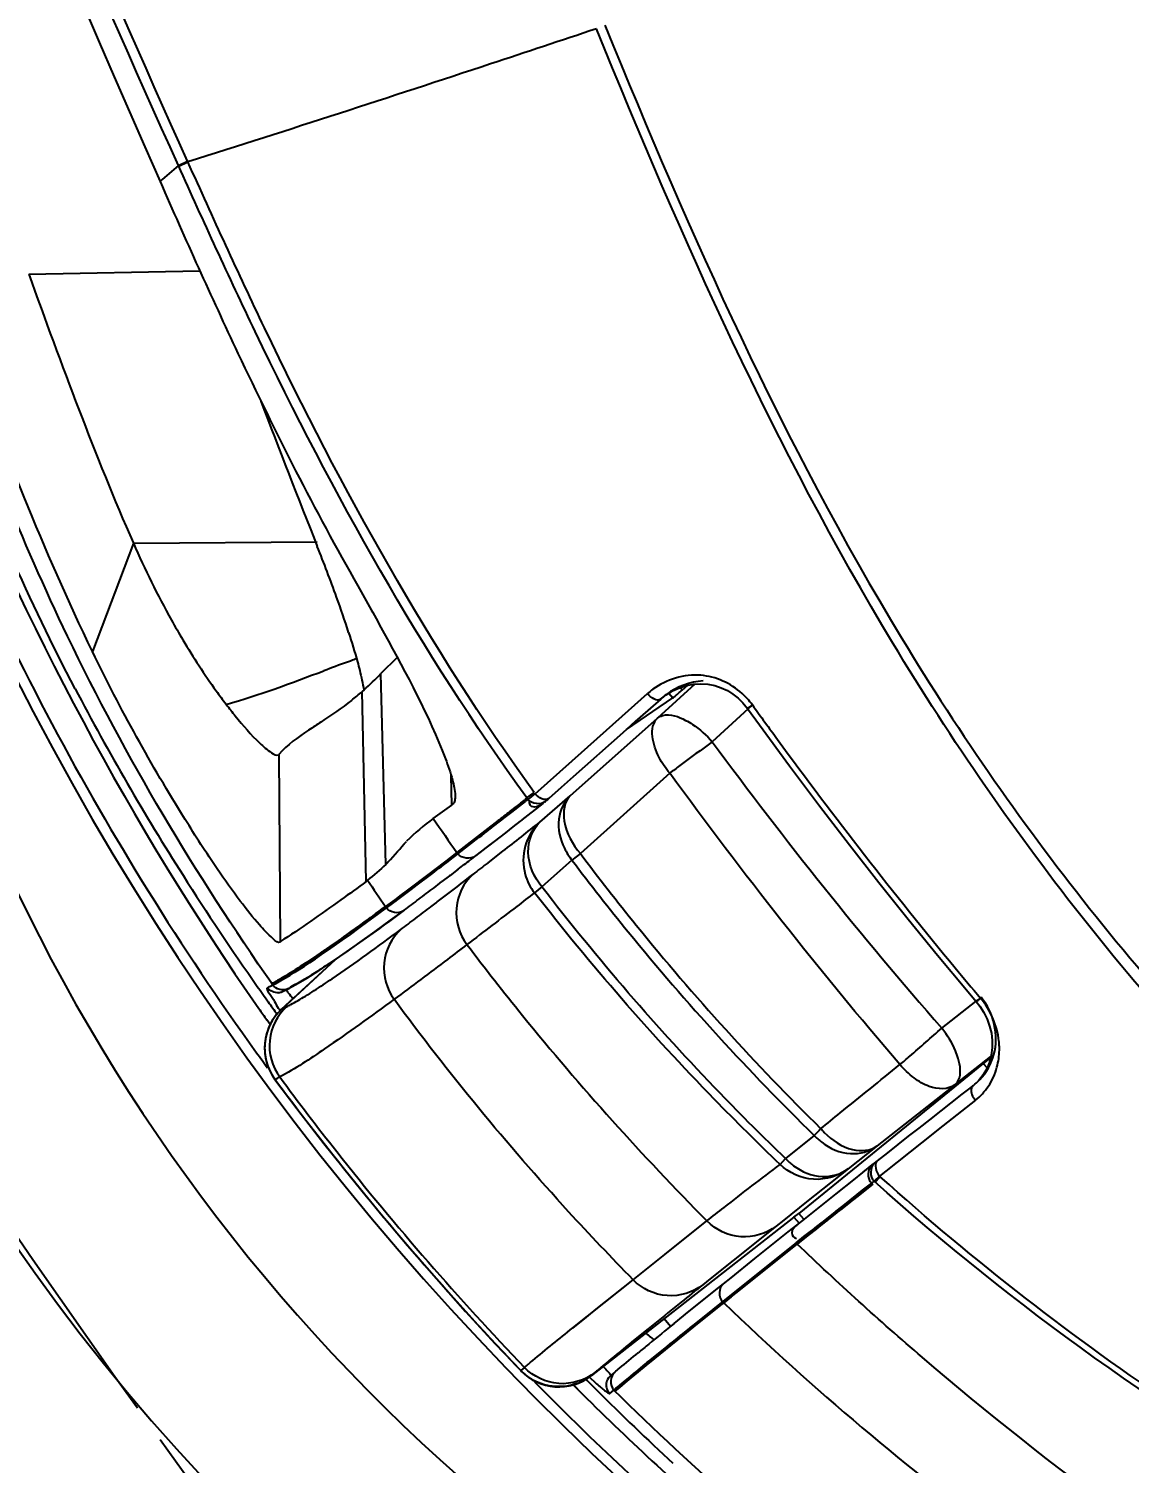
# Model space of a CAD drawing. Header units: millimetres. Extents: x 0 to 5940, y 0 to 4200.
# Drawn here: x 2214.5 to 2260.5, y 1192.9 to 1252.9 of the extents above; entities that cross this region are included whole.
import ezdxf

# ---------------------------------------------------------------- set-up
doc = ezdxf.new("R2010")
doc.units = ezdxf.units.MM
doc.header["$LTSCALE"] = 32.67
doc.header["$PDMODE"] = 3
doc.header["$PDSIZE"] = 8
doc.linetypes.add('PHANTOM', pattern=[0.8, 0.45, -0.05, 0.1, -0.05, 0.1, -0.05])
doc.layers.get('0').update_dxf_attribs({"linetype": 'CONTINUOUS'})
doc.layers.get('Defpoints').update_dxf_attribs({"linetype": 'CONTINUOUS'})
doc.layers.add('00_COMPONENTS', color=7, linetype='CONTINUOUS')
doc.layers.add('50_ALL_DETAILS', color=7, linetype='CONTINUOUS')
doc.styles.get("Standard").update_dxf_attribs({"font": 'simfang.ttf'})
doc.dimstyles.get("Standard").update_dxf_attribs({"dimtxt": 3, "dimasz": 3, "dimexe": 2.5, "dimexo": 0.5, "dimtad": 1, "dimdsep": 46, "dimtxsty": 'Standard', "dimblk": '_FILLED', "dimblk1": '_FILLED', "dimblk2": '_FILLED', "dimcen": 0.09, "dimclrt": 3, "dimazin": 2, "dimtol": 1, "dimtp": 0.01, "dimtm": 0.01, "dimtfac": 1, "dimtofl": 0, "dimtmove": 0, "dimatfit": 3, "dimldrblk": '_FILLED', "dimfxl": 1, "dimtolj": 1, "dimarcsym": 0})

# ---------------------------------------------------------------- blocks, each defined once
blk = doc.blocks.new('_FILLED')
at = {"color": 0, "linetype": 'ByBlock'}
blk.add_solid([(0, 0), (-1, 0.1667), (-1, -0.1667)], dxfattribs=at)
blk = doc.blocks.new('*D6')
at = {"color": 4, "lineweight": -2, "transparency": 16777216}
for p, q in [((2319.79, 1809.494), (2003.081, 1809.494)), ((2005.581, 1789.494), (2005.581, 1495.119)), ((2005.581, 1179.494), (2005.581, 1473.869)), ((2319.79, 1159.494), (2003.081, 1159.494))]:
    blk.add_line(p, q, dxfattribs=at)
at = {"layer": 'Defpoints', "color": 0, "transparency": 16777216}
for p in [(2320.29, 1809.494), (2005.581, 1159.494), (2320.29, 1159.494)]:
    blk.add_point(p, dxfattribs=at)
at = {"color": 4, "lineweight": -2, "transparency": 16777216, "xscale": 20, "yscale": 20, "zscale": 20}
for p, rotation in [((2005.581, 1809.494), 90), ((2005.581, 1159.494), 270)]:
    blk.add_blockref('_FILLED', p, dxfattribs=dict(at, rotation=rotation))
at = {"color": 3, "transparency": 16777216, "insert": (2005.581, 1484.494), "char_height": 20, "attachment_point": 5}
blk.add_mtext('\\A1;650.0', dxfattribs=at)
blk = doc.blocks.new('*D7')
at = {"color": 4, "lineweight": -2, "transparency": 16777216}
for p, q in [((2154.46, 1483.994), (2154.46, 628.031)), ((3093.26, 1483.994), (3093.26, 628.031)), ((2174.46, 630.531), (2597.521, 630.531)), ((3073.26, 630.531), (2650.199, 630.531))]:
    blk.add_line(p, q, dxfattribs=at)
at = {"layer": 'Defpoints', "color": 0, "transparency": 16777216}
for p in [(2154.46, 1484.494), (3093.26, 1484.494), (3093.26, 630.531)]:
    blk.add_point(p, dxfattribs=at)
at = {"color": 4, "lineweight": -2, "transparency": 16777216, "xscale": 20, "yscale": 20, "zscale": 20, "rotation": 180}
blk.add_blockref('_FILLED', (2154.46, 630.531), dxfattribs=at)
at = {"color": 4, "lineweight": -2, "transparency": 16777216, "xscale": 20, "yscale": 20, "zscale": 20}
blk.add_blockref('_FILLED', (3093.26, 630.531), dxfattribs=at)
at = {"color": 3, "transparency": 16777216, "insert": (2623.86, 630.531), "char_height": 20, "attachment_point": 5}
blk.add_mtext('\\A1;940', dxfattribs=at)

msp = doc.modelspace()

# ---------------------------------------------------------------- linework, layer by layer
at = {"color": 4}
msp.add_arc((2283.47627, 1249.99438), 77, 201.4976774, 252.4030502, dxfattribs=at)
at = {"color": 7}
msp.add_arc((2283.47627, 1249.99438), 84.5, 201.4976774, 270, dxfattribs=at)
at = {"layer": '00_COMPONENTS', "color": 4}
for p, q in [((2220.75969, 1247.13172), (2221.14659, 1247.30707)), ((2214.50197, 1242.58665), (2221.65363, 1242.73146)), ((2218.87556, 1231.33332), (2217.16851, 1226.79852)), ((2218.87556, 1231.33332), (2226.56586, 1231.39244)), ((2229.43069, 1217.90219), (2229.23044, 1225.87843)), ((2242.34631, 1225.44142), (2240.79665, 1224.01739)), ((2241.82646, 1225.19376), (2241.7355, 1225.30087)), ((2228.60436, 1217.19999), (2228.43663, 1225.1285)), ((2239.31046, 1224.09731), (2240.37003, 1225.04209)), ((2241.26161, 1225.06245), (2241.42978, 1224.86441)), ((2237.14333, 1220.77188), (2240.79662, 1224.01742)), ((2237.21798, 1222.23311), (2239.31046, 1224.09731)), ((2244.57624, 1224.40069), (2243.083, 1223.02852)), ((2224.9639, 1222.50108), (2225.01228, 1214.64563)), ((2236.18616, 1221.31467), (2237.21798, 1222.23311)), ((2232.19405, 1220.38281), (2232.16234, 1221.62092)), ((2241.30386, 1221.7159), (2237.57107, 1218.3532)), ((2235.67409, 1220.85909), (2236.18616, 1221.31467)), ((2234.56525, 1219.98799), (2235.26644, 1220.5345)), ((2235.3024, 1220.5628), (2235.24786, 1220.56004)), ((2235.32591, 1220.68615), (2235.29235, 1220.65431)), ((2235.3747, 1220.61901), (2235.3024, 1220.5628)), ((2235.3747, 1220.61901), (2235.32591, 1220.68615)), ((2235.32594, 1220.68617), (2235.63434, 1220.91389)), ((2235.43474, 1220.66658), (2235.3747, 1220.61904)), ((2235.67474, 1220.85965), (2235.43474, 1220.66658)), ((2235.87547, 1219.66562), (2237.14337, 1220.77183)), ((2234.23017, 1219.72761), (2234.56525, 1219.98799)), ((2232.44272, 1218.34493), (2233.28037, 1218.9922)), ((2233.70585, 1217.97338), (2234.32085, 1218.45019)), ((2237.21476, 1218.08082), (2235.95789, 1216.96009)), ((2237.57107, 1218.3532), (2237.21476, 1218.08082)), ((2235.95787, 1216.96007), (2235.6474, 1216.71351)), ((2230.2113, 1215.99663), (2230.16663, 1215.95872)), ((2227.32145, 1213.91188), (2225.08665, 1211.85289)), ((2224.52902, 1212.76822), (2224.48024, 1212.74416)), ((2225.34249, 1212.69754), (2225.34059, 1212.69657)), ((2252.68001, 1211.05809), (2254.11221, 1212.17724)), ((2225.07247, 1211.84021), (2225.08665, 1211.85288)), ((2225.26317, 1211.93869), (2225.2859, 1211.95001)), ((2254.41107, 1209.5775), (2254.57345, 1209.38627)), ((2224.79758, 1208.91386), (2224.79791, 1208.90929)), ((2253.22643, 1208.68415), (2249.97441, 1206.13022)), ((2254.08382, 1208.03717), (2252.72916, 1206.96563)), ((2252.72916, 1206.96563), (2251.83608, 1206.259)), ((2247.34652, 1206.56259), (2246.14361, 1205.5955)), ((2249.97441, 1206.13021), (2248.76058, 1205.17448)), ((2251.83608, 1206.259), (2250.33367, 1205.06986)), ((2245.91755, 1205.35531), (2246.14361, 1205.5955)), ((2248.76061, 1205.17452), (2247.69417, 1204.32461)), ((2249.84781, 1204.6496), (2250.07605, 1204.86588)), ((2250.33367, 1205.06986), (2250.07599, 1204.86585)), ((2247.69417, 1204.32461), (2247.02139, 1203.78787)), ((2249.75188, 1204.57315), (2249.84831, 1204.64914)), ((2247.02139, 1203.78787), (2246.06787, 1203.02633)), ((2246.06787, 1203.02633), (2245.75118, 1202.7734)), ((2246.49536, 1203.14682), (2246.70952, 1202.89462)), ((2246.906, 1203.06148), (2246.69752, 1203.30699)), ((2241.10007, 1201.58959), (2242.85832, 1202.98755)), ((2245.75129, 1202.77349), (2243.95406, 1201.33658)), ((2246.58688, 1202.06961), (2245.14699, 1200.91922)), ((2239.77476, 1200.52784), (2241.10007, 1201.58959)), ((2243.95406, 1201.33658), (2242.98907, 1200.56312)), ((2245.14699, 1200.91922), (2243.82292, 1199.85866)), ((2237.24612, 1198.51277), (2239.77444, 1200.52808)), ((2238.23298, 1199.30171), (2239.77562, 1200.52687)), ((2242.98907, 1200.56312), (2242.68441, 1200.31861)), ((2243.82292, 1199.85866), (2242.32434, 1198.65722)), ((2243.87239, 1199.81172), (2243.56044, 1199.56073)), ((2237.24682, 1198.51166), (2237.81797, 1198.97066)), ((2237.81797, 1198.97066), (2238.23298, 1199.30171)), ((2235.07226, 1196.73099), (2235.07639, 1196.72981)), ((2235.23161, 1196.86093), (2235.07633, 1196.72974)), ((2237.94383, 1196.45857), (2238.20024, 1196.2244)), ((2238.01982, 1196.51801), (2238.01782, 1196.51644)), ((2238.01982, 1196.51801), (2238.17426, 1196.64936)), ((2238.79469, 1195.77371), (2238.96392, 1195.91712))]:
    msp.add_line(p, q, dxfattribs=at)
at = {"layer": '00_COMPONENTS', "color": 40}
for p, q in [((2220.75975, 1247.13175), (2221.14657, 1247.30706)), ((2220.77327, 1247.10271), (2220.76011, 1247.13188)), ((2220.77326, 1247.10271), (2221.16002, 1247.2782)), ((2221.16004, 1247.27821), (2221.14695, 1247.30723)), ((2234.69904, 1220.0921), (2235.2664, 1220.53447)), ((2235.2664, 1220.53447), (2235.22933, 1220.58562)), ((2234.1481, 1219.66391), (2234.69904, 1220.0921)), ((2234.13292, 1219.73232), (2232.40511, 1218.39793)), ((2232.44264, 1218.34488), (2233.33978, 1219.03811)), ((2231.9403, 1218.04008), (2231.48835, 1217.69388)), ((2232.40491, 1218.39774), (2231.9403, 1218.04008)), ((2231.97798, 1217.98638), (2232.44225, 1218.34456)), ((2232.44263, 1218.3449), (2232.4051, 1218.39792)), ((2231.00095, 1217.23878), (2231.52631, 1217.63967)), ((2231.52631, 1217.63967), (2231.97798, 1217.98638)), ((2230.04484, 1216.51669), (2230.49377, 1216.85444)), ((2230.49377, 1216.85444), (2231.00095, 1217.23878)), ((2229.80721, 1216.42395), (2229.41866, 1216.13522)), ((2228.68185, 1215.50755), (2229.07864, 1215.79948)), ((2229.07864, 1215.79948), (2229.4635, 1216.08495)), ((2229.45745, 1216.07869), (2229.41881, 1216.13523)), ((2227.94958, 1214.97619), (2228.3004, 1215.22946)), ((2228.3004, 1215.22946), (2228.68185, 1215.50755)), ((2227.26944, 1214.49321), (2227.61283, 1214.73562)), ((2227.61283, 1214.73562), (2227.94958, 1214.97619)), ((2224.70435, 1212.85683), (2224.66371, 1212.91522)), ((2224.90742, 1213.04619), (2224.86639, 1213.02342)), ((2249.89811, 1204.60466), (2250.10425, 1204.84037)), ((2250.1042, 1204.84053), (2250.07601, 1204.86587)), ((2249.3426, 1204.25019), (2248.47873, 1203.56828)), ((2249.80156, 1204.52865), (2249.24009, 1204.08667)), ((2249.75157, 1204.57344), (2249.3426, 1204.25019)), ((2249.80156, 1204.52865), (2249.75157, 1204.57344)), ((2249.89811, 1204.60466), (2249.84779, 1204.64962)), ((2249.89233, 1204.69226), (2249.84782, 1204.64964)), ((2248.67769, 1203.64334), (2248.44803, 1203.46214)), ((2249.24009, 1204.08667), (2248.67769, 1203.64334)), ((2248.22539, 1203.3683), (2247.37775, 1202.69789)), ((2248.44803, 1203.46214), (2248.13134, 1203.21206)), ((2248.47873, 1203.56828), (2248.22539, 1203.3683)), ((2247.13316, 1202.4202), (2246.7815, 1202.14065)), ((2247.42054, 1202.6484), (2247.13316, 1202.4202)), ((2247.62843, 1202.81347), (2247.42054, 1202.6484)), ((2246.51264, 1202.01036), (2245.12007, 1200.89768)), ((2245.39065, 1201.02955), (2246.63409, 1202.02328)), ((2246.58661, 1202.0694), (2246.51264, 1202.01036)), ((2246.7344, 1202.18705), (2246.58662, 1202.0694)), ((2246.63444, 1202.02351), (2246.58662, 1202.0694)), ((2245.12007, 1200.89768), (2243.52148, 1199.61679)), ((2244.25616, 1200.12012), (2245.39065, 1201.02955)), ((2243.87239, 1199.81172), (2244.25616, 1200.12012)), ((2242.46651, 1198.68224), (2243.56149, 1199.56095)), ((2243.56037, 1199.56068), (2243.51093, 1199.6083)), ((2241.35424, 1197.78542), (2241.99934, 1198.3062)), ((2241.99934, 1198.3062), (2242.46651, 1198.68224)), ((2241.32694, 1197.85449), (2240.62728, 1197.28822)), ((2240.6811, 1197.23948), (2241.35424, 1197.78542)), ((2240.62728, 1197.28822), (2240.17991, 1196.92415)), ((2240.31923, 1196.94452), (2240.6811, 1197.23948)), ((2239.43686, 1196.21771), (2239.69709, 1196.43361)), ((2239.78558, 1196.60133), (2239.44433, 1196.3198)), ((2239.69709, 1196.43361), (2239.99122, 1196.67589)), ((2240.17991, 1196.92415), (2239.78558, 1196.60133)), ((2239.99122, 1196.67589), (2240.31923, 1196.94452)), ((2239.01748, 1195.8643), (2238.96395, 1195.91716)), ((2239.1562, 1196.07957), (2238.96396, 1195.91717)), ((2239.01819, 1195.86511), (2239.21055, 1196.02821)), ((2239.44433, 1196.3198), (2239.1562, 1196.07957)), ((2239.21055, 1196.02821), (2239.43686, 1196.21771))]:
    msp.add_line(p, q, dxfattribs=at)
at = {"layer": '00_COMPONENTS', "color": 7}
for p, q in [((2229.90476, 1226.54986), (2229.23044, 1225.87843)), ((2229.90568, 1226.5502), (2229.79587, 1226.44184)), ((2228.52262, 1225.20541), (2228.43663, 1225.1285)), ((2241.82646, 1225.19376), (2242.05979, 1225.39506)), ((2239.49642, 1223.54344), (2241.42978, 1224.86441)), ((2240.92647, 1224.8157), (2240.39412, 1224.34194)), ((2240.92296, 1224.81249), (2241.15285, 1224.99526)), ((2240.39412, 1224.34194), (2239.86499, 1223.87122)), ((2244.55961, 1224.41879), (2245.05473, 1223.73555)), ((2239.33907, 1223.40353), (2237.26782, 1221.56342)), ((2239.86499, 1223.87122), (2239.33907, 1223.40353)), ((2224.93946, 1222.48233), (2224.9639, 1222.50108)), ((2236.75842, 1221.11131), (2236.25239, 1220.66238)), ((2237.26782, 1221.56342), (2236.75842, 1221.11131)), ((2235.99915, 1220.45157), (2235.68309, 1220.20346)), ((2235.99916, 1220.45152), (2236.03512, 1220.4798)), ((2236.08307, 1220.51752), (2236.10706, 1220.53638)), ((2236.25242, 1220.66235), (2236.1861, 1220.60387)), ((2235.3682, 1219.95695), (2235.12597, 1219.76779)), ((2235.68309, 1220.20346), (2235.3682, 1219.95695)), ((2234.43131, 1219.22778), (2232.9587, 1218.08728)), ((2234.74156, 1219.46845), (2234.42974, 1219.2264)), ((2235.05454, 1219.71209), (2234.74156, 1219.46845)), ((2235.12652, 1219.76824), (2235.05459, 1219.71209)), ((2233.80995, 1218.7467), (2233.4974, 1218.50488)), ((2233.49351, 1218.5013), (2233.1796, 1218.25857)), ((2232.09479, 1217.42107), (2231.77933, 1217.17946)), ((2232.118, 1217.43888), (2232.09479, 1217.42107)), ((2232.46429, 1217.70523), (2232.118, 1217.43888)), ((2228.66953, 1217.24772), (2228.60421, 1217.19923)), ((2229.63384, 1215.56418), (2230.16663, 1215.95872)), ((2228.98615, 1215.09214), (2229.63384, 1215.56418)), ((2225.07247, 1211.84021), (2227.32124, 1213.91212)), ((2226.63397, 1213.46252), (2227.17892, 1213.82418)), ((2227.17892, 1213.82418), (2227.75591, 1214.21966)), ((2226.13007, 1213.14384), (2226.63397, 1213.46252)), ((2225.10731, 1212.58074), (2225.31733, 1212.68477)), ((2225.31733, 1212.68477), (2225.34059, 1212.69657)), ((2224.58997, 1211.20285), (2224.4524, 1211.39802)), ((2224.59632, 1211.20734), (2224.45767, 1211.40173)), ((2254.43785, 1211.71041), (2254.57486, 1211.43162)), ((2253.22643, 1208.68415), (2254.73361, 1209.86189)), ((2254.7237, 1209.82553), (2254.41107, 1209.5775)), ((2254.41107, 1209.5775), (2246.69752, 1203.30699)), ((2253.52934, 1208.28456), (2253.75179, 1208.45924)), ((2253.75179, 1208.45924), (2253.98584, 1208.64303)), ((2252.17842, 1207.22365), (2253.52934, 1208.28456)), ((2251.7343, 1206.87484), (2252.17842, 1207.22365)), ((2251.29339, 1206.52853), (2251.7343, 1206.87484)), ((2250.42128, 1205.84347), (2251.29339, 1206.52853)), ((2249.76918, 1205.32988), (2249.8651, 1205.40624)), ((2249.86512, 1205.40625), (2249.93568, 1205.46196)), ((2249.93568, 1205.46196), (2249.99006, 1205.50471)), ((2249.99005, 1205.5047), (2250.42128, 1205.84347)), ((2248.9964, 1204.71451), (2249.3789, 1205.01914)), ((2249.37585, 1205.01675), (2249.76918, 1205.32988)), ((2249.40131, 1205.03699), (2249.73608, 1205.30353)), ((2249.73608, 1205.30353), (2249.76943, 1205.33008)), ((2248.26208, 1204.12931), (2248.9964, 1204.71451)), ((2248.62158, 1203.68105), (2249.36769, 1204.27)), ((2249.36769, 1204.27), (2249.75158, 1204.57342)), ((2246.93396, 1203.06926), (2247.91344, 1203.85123)), ((2247.91344, 1203.85123), (2248.26208, 1204.12931)), ((2248.26384, 1203.39867), (2248.62158, 1203.68105)), ((2248.86457, 1203.78878), (2248.4927, 1203.49792)), ((2246.49536, 1203.14682), (2245.33828, 1202.23481)), ((2246.49531, 1203.14676), (2246.69753, 1203.30698)), ((2246.61867, 1202.81746), (2246.93396, 1203.06926)), ((2248.13134, 1203.21206), (2246.80283, 1202.15829)), ((2248.4927, 1203.49792), (2248.31097, 1203.35407)), ((2245.90684, 1202.24886), (2246.26096, 1202.53181)), ((2246.26096, 1202.53181), (2246.61841, 1202.81726)), ((2246.91754, 1202.33266), (2247.24747, 1202.59458)), ((2245.33843, 1202.23492), (2238.01982, 1196.51801)), ((2244.86588, 1201.41625), (2245.90684, 1202.24886)), ((2246.58663, 1202.06939), (2246.91754, 1202.33266)), ((2246.8028, 1202.15836), (2246.63444, 1202.02351)), ((2243.86771, 1200.61629), (2244.86588, 1201.41625)), ((2243.54577, 1200.3579), (2243.86771, 1200.61629)), ((2242.80385, 1199.76175), (2243.1599, 1200.04798)), ((2243.1599, 1200.04798), (2243.54585, 1200.35796)), ((2242.11824, 1199.20966), (2242.80385, 1199.76175)), ((2241.33917, 1198.58019), (2241.06811, 1198.89917)), ((2241.49243, 1198.70438), (2242.11824, 1199.20966)), ((2239.00669, 1196.66605), (2238.83779, 1196.5225)), ((2237.45321, 1195.948), (2237.26941, 1196.13177)), ((2237.45903, 1195.95385), (2237.27463, 1196.137))]:
    msp.add_line(p, q, dxfattribs=at)
for points in [[(2241.15285, 1224.99526), (2241.4226, 1225.1619), (2241.70646, 1225.29173), (2242.00066, 1225.3843), (2242.30089, 1225.43895)], [(2242.30089, 1225.43895), (2242.60257, 1225.45537), (2242.89924, 1225.43417)], [(2242.89924, 1225.43417), (2243.18571, 1225.37746), (2243.4599, 1225.28703), (2243.71298, 1225.16883), (2243.94407, 1225.02659), (2244.16202, 1224.85642), (2244.36544, 1224.6575), (2244.55961, 1224.41879)], [(2245.05473, 1223.73555), (2246.31516, 1222.02098), (2247.56902, 1220.35016), (2248.81466, 1218.72409), (2250.05138, 1217.14247), (2251.27891, 1215.60466), (2252.49706, 1214.11003)], [(2236.1861, 1220.60387), (2236.15105, 1220.57338), (2236.13666, 1220.56103), (2236.12459, 1220.55079), (2236.11472, 1220.54258), (2236.10706, 1220.53638)], [(2227.75591, 1214.21966), (2228.35975, 1214.64365), (2228.98615, 1215.09214)], [(2252.49706, 1214.11003), (2253.70549, 1212.65806), (2254.12243, 1212.16416)], [(2225.34208, 1212.69791), (2225.67682, 1212.87726), (2226.13007, 1213.14384)], [(2225.10785, 1212.58095), (2225.06877, 1212.56398), (2225.01267, 1212.54632), (2224.95464, 1212.53554)], [(2254.12245, 1212.16418), (2254.27162, 1211.97239), (2254.43785, 1211.71041)], [(2254.57486, 1211.43162), (2254.68035, 1211.1391), (2254.75202, 1210.83777), (2254.7883, 1210.53274)], [(2254.7883, 1210.53274), (2254.78803, 1210.2276), (2254.75037, 1209.92671)], [(2254.75037, 1209.92671), (2254.67491, 1209.63493), (2254.56115, 1209.35613), (2254.40851, 1209.09449)], [(2254.40851, 1209.09449), (2254.21603, 1208.85434), (2253.98524, 1208.64255)], [(2224.79795, 1208.90933), (2225.71847, 1207.68702), (2226.84445, 1206.23168), (2227.99162, 1204.79144), (2229.15733, 1203.36945), (2230.3413, 1201.96593), (2231.5456, 1200.57839), (2232.76985, 1199.20734), (2234.01121, 1197.85606), (2235.07229, 1196.73102)]]:
    msp.add_lwpolyline(points, dxfattribs=at)
at = {"layer": '00_COMPONENTS', "color": 40}
for points in [[(2231.48835, 1217.69388), (2231.19407, 1217.46945), (2230.90543, 1217.25013), (2230.62242, 1217.03592), (2230.34504, 1216.82682), (2230.0733, 1216.62282), (2229.80721, 1216.42395)], [(2229.45733, 1216.07857), (2229.65, 1216.22173), (2230.04484, 1216.51669)], [(2225.60506, 1213.37921), (2225.81032, 1213.50905), (2226.02643, 1213.64866), (2226.25337, 1213.79805), (2226.49115, 1213.9572), (2226.73976, 1214.12611), (2226.99919, 1214.30478), (2227.26944, 1214.49321)], [(2224.70555, 1212.85802), (2224.83468, 1212.92616), (2224.97213, 1213.00179), (2225.11789, 1213.08491), (2225.27197, 1213.17552), (2225.43436, 1213.27363), (2225.60506, 1213.37921)], [(2242.32434, 1198.65722), (2242.12609, 1198.49812), (2241.32694, 1197.85449)]]:
    msp.add_lwpolyline(points, dxfattribs=at)
at = {"layer": '00_COMPONENTS', "color": 4}
msp.add_lwpolyline([(2243.56085, 1199.56028), (2243.12185, 1199.26096), (2242.7093, 1198.95901), (2242.32444, 1198.65733)], dxfattribs=at)
at = {"layer": '00_COMPONENTS', "color": 7}
for centre, radius, start, end in [((2818.8691, 1484.49438), 570, 154.8156635, 205.1843365), ((2320.29037, 1279.49438), 119.16205, 200.1535848, 252.5497698), ((2320.75567, 1279.74031), 119.23257, 200.197309, 215.7823941), ((2623.44307, 1388.85139), 427.04181, 200.7899325, 201.6644457), ((2323.80827, 1281.1249), 121.38189, 201.5165315, 214.7857965), ((2252.03286, 1245.76826), 36.16314, 203.5257863, 209.20852), ((2163.26978, 1205.95117), 68.14773, 19.842247, 21.7470504), ((2183.03172, 1213.06977), 47.14277, 17.9551393, 19.8566551), ((2215.88417, 1239.20608), 18.86132, 312.0726845, 315.0400019), ((2311.47532, 1275.02838), 107.28415, 207.6446762, 212.4622733), ((2221.11056, 1233.47777), 11.10772, 308.3161812, 311.2654419), ((2226.67918, 1220.74578), 3.95802, 314.0418011, 316.1929007), ((2084.10538, 1410.20114), 243.033, 307.6218719, 307.7691766), ((2322.37212, 1281.85666), 120.14335, 212.420564, 215.0841778), ((2124.44044, 1357.54224), 176.70124, 307.1393859, 307.2710295), ((2113.44404, 1371.99308), 194.8602, 307.2708793, 307.3933056), ((2134.81349, 1343.89699), 159.56101, 306.7136732, 306.8482524), ((2143.71471, 1332.02341), 144.72141, 306.8472861, 306.9995944), ((2134.01954, 1344.89553), 160.83624, 306.9983072, 307.1391606), ((2324.07824, 1283.02234), 122.20936, 215.071628, 215.4432935), ((2324.86293, 1283.58061), 123.17237, 215.4431941, 215.7368107), ((2321.33169, 1279.53665), 118.44184, 214.8382798, 215.1200717), ((2226.56317, 1210.22225), 2.2, 132.6558884, 216.6428141), ((2320.26382, 1279.47936), 118.681, 215.819034, 216.197354), ((2241.65103, 1213.34356), 11.97013, 309.3438966, 310.4821956), ((2230.18524, 1227.84025), 30.45308, 307.8343411, 308.2852201), ((2240.50597, 1214.76436), 13.79486, 308.286873, 309.2806835), ((2623.18935, 728.44795), 605.10108, 128.28751818, 128.41023205), ((2195.89662, 1269.47083), 84.37233, 308.2502707, 308.4057747), ((2456.94667, 932.1565), 342.73649, 128.9490739, 129.179177), ((2368.05994, 1041.26372), 202.00542, 129.1864199, 129.3489551), ((2236.66351, 1198.25018), 2.2, 223.6708379, 307.995143), ((2320.44879, 1279.68132), 118.95448, 224.5329586, 234.5058805), ((2318.72636, 1277.42395), 115.08108, 225.0713926, 229.3645384), ((2323.87723, 1281.6687), 121.18191, 224.7412222, 225.036801), ((2320.46524, 1278.23546), 116.34159, 225.0309333, 227.2138699)]:
    msp.add_arc(centre, radius, start, end, dxfattribs=at)
at = {"layer": '00_COMPONENTS', "color": 4}
for centre, radius, start, end in [((2260.02685, 1201.40687), 60.27151, 130.6546213, 131.6258066), ((2246.02161, 1175.77073), 53.76388, 109.5977521, 109.7757486), ((2244.03276, 1181.36054), 47.83079, 109.3154771, 109.5992797), ((2257.35686, 1144.51759), 87.00905, 109.8367045, 110.5340516), ((2242.45671, 1222.70636), 3.13207, 126.3624296, 131.7766867), ((2243.04354, 1222.44716), 3.17678, 126.2215136, 131.7912296), ((2242.15754, 1222.65526), 3.23189, 36.4326653, 47.8655616), ((2424.35863, 1353.89631), 221.31559, 215.755796, 216.2194073), ((2409.71108, 1342.95522), 203.03374, 216.1708952, 219.5846024), ((2319.32897, 1279.88075), 106.47016, 214.3404626, 215.2724614), ((1909.03183, 1638.75312), 530.41148, 307.6846524, 307.8144109), ((2051.02282, 1454.47206), 298.83857, 307.8334353, 308.2119233), ((2086.44123, 1407.08721), 238.62114, 307.5107359, 307.7237256), ((2239.32427, 1219.76151), 2.69717, 205.9674631, 218.5451524), ((2122.25836, 1360.23323), 179.64515, 306.883518, 307.4105171), ((2099.13042, 1390.56634), 217.78956, 307.3954098, 307.5091985), ((2442.28964, 948.37658), 340.86601, 127.7286868, 127.8625368), ((2311.2702, 1272.01618), 99.10773, 213.5468878, 214.3217869), ((2140.76493, 1335.64848), 148.8734, 306.5666986, 306.8653976), ((2136.97064, 1341.30518), 155.6105, 306.1238696, 306.4488949), ((2130.45768, 1348.27712), 166.24034, 306.8077253, 307.0736201), ((2126.60844, 1353.3693), 172.62368, 307.07408, 307.3436272), ((2393.86559, 1330.05546), 182.60199, 219.6333545, 220.1541204), ((2218.60097, 1224.71487), 13.33657, 296.3910783, 297.2350679), ((2224.88897, 1213.03106), 0.50052, 295.9328662, 312.1571052), ((2225.11475, 1213.14143), 0.49891, 297.1598829, 312.1635313), ((2215.25325, 1230.01209), 20.67537, 301.5410974, 302.7433539), ((2224.89062, 1213.02703), 0.49617, 277.0569367, 295.9001671), ((2226.55643, 1210.22901), 2.18979, 147.4380906, 152.6106042), ((2226.56569, 1210.22324), 2.2007, 146.5666592, 147.4414683), ((2226.56984, 1210.22045), 2.20571, 141.0657584, 146.5654356), ((2226.56686, 1210.22291), 2.20184, 137.4865103, 141.0664767), ((2241.78092, 1222.73054), 20.03276, 212.7750505, 213.0842127), ((2226.55977, 1210.22935), 2.19226, 135.6185063, 137.4853918), ((2226.55037, 1210.23863), 2.17906, 132.20007, 135.6201487), ((2219.72477, 1223.11578), 12.47408, 295.4575444, 296.3583194), ((2226.57987, 1210.22088), 2.2145, 157.6834846, 167.7530562), ((2226.5518, 1210.23195), 2.18434, 152.623366, 157.6726423), ((2226.57603, 1210.22446), 2.21028, 177.9189666, 182.2029052), ((2226.56664, 1210.22403), 2.20091, 167.760249, 177.8988718), ((2226.58203, 1210.22471), 2.21628, 182.2033685, 190.7186665), ((2219.4677, 1219.64427), 11.9812, 296.4139512, 297.4710243), ((2252.42248, 1210.63616), 2.53312, 308.1098317, 316.6848659), ((2252.47322, 1210.06645), 2.59133, 317.2933553, 326.020378), ((2252.50899, 1210.03335), 2.5426, 308.2708366, 317.2948123), ((2325.82521, 1131.6644), 108.48337, 136.1279527, 136.3372915), ((2250.14398, 1209.05676), 3.3529, 221.1867278, 224.8682196), ((2249.26853, 1208.37312), 2.64048, 223.2892366, 227.7113799), ((2249.23637, 1208.3376), 2.59256, 227.7089496, 232.4754932), ((2248.0344, 1207.39649), 2.61126, 223.606497, 233.53664), ((2329.09789, 1288.63194), 123.49229, 226.1596865, 233.379635), ((2236.65185, 1198.24043), 2.18276, 223.7966094, 226.0742406), ((2236.67558, 1198.26633), 2.21788, 226.0967993, 240.5762471), ((2236.66436, 1198.25343), 2.20218, 301.9479217, 302.9186806), ((2236.67533, 1198.23695), 2.18239, 302.9119897, 308.0311277), ((2262.84888, 1167.5606), 38.14439, 130.0675129, 130.3069526), ((2239.14583, 1196.12933), 0.49948, 128.0783623, 160.4637431), ((2236.66446, 1198.25136), 2.20032, 291.2196432, 296.9677812), ((2236.6598, 1198.26089), 2.21092, 296.9632751, 301.9457722), ((2239.14861, 1196.13069), 0.50263, 203.7833838, 225.2468624), ((2260.37952, 1170.75524), 33.0418, 130.1452731, 130.4014461)]:
    msp.add_arc(centre, radius, start, end, dxfattribs=at)
at = {"layer": '00_COMPONENTS', "color": 40}
for centre, radius, start, end in [((2072.15461, 1429.00397), 264.6348, 307.8782135, 308.0410329), ((2063.22464, 1440.48532), 279.1801, 307.7472481, 307.8780496), ((1932.94605, 1607.88282), 491.36198, 307.687119, 307.8063205), ((2140.52373, 1336.42093), 149.56931, 305.9579467, 306.465618), ((2183.2381, 1277.31687), 76.64579, 304.7846929, 305.8238986), ((2163.73991, 1304.48357), 110.08534, 305.7765127, 305.9376677), ((2221.08272, 1219.8669), 7.8198, 297.2541676, 298.9376008), ((2286.12623, 1166.54079), 52.61587, 133.2480495, 133.5233044), ((2416.19225, 990.64876), 270.97533, 128.3312831, 128.4669678), ((2504.79585, 877.84774), 414.47762, 128.3940462, 128.5076064)]:
    msp.add_arc(centre, radius, start, end, dxfattribs=at)
at = {"layer": '00_COMPONENTS', "color": 7}
for points in [[(2185.91191, 1342.42514), (2194.55448, 1309.59819), (2206.3015, 1277.5227), (2219.99078, 1246.45976)], [(2219.9906, 1246.45971), (2221.05018, 1244.05215), (2222.12739, 1241.65187), (2223.25082, 1239.27343)], [(2214.50024, 1242.58603), (2215.86795, 1238.8011), (2217.26765, 1235.02262), (2218.87556, 1231.33332)], [(2217.16835, 1226.79845), (2215.11477, 1231.03953), (2213.39913, 1235.44238), (2211.78066, 1239.86782)], [(2223.25082, 1239.27343), (2224.8079, 1235.97689), (2226.45558, 1232.71858), (2228.25922, 1229.55021)], [(2216.4385, 1225.24993), (2214.5202, 1228.92124), (2212.85545, 1232.73061), (2211.38936, 1236.60475)], [(2227.87854, 1227.60257), (2228.00973, 1227.19612), (2228.13459, 1226.78744), (2228.24678, 1226.37534)], [(2222.33982, 1225.1585), (2222.47394, 1224.97159), (2222.60645, 1224.78287), (2222.75487, 1224.6071)], [(2227.99736, 1224.76264), (2227.58499, 1224.43647), (2227.14944, 1224.13996), (2226.71031, 1223.85083)], [(2231.92245, 1222.32286), (2232.03382, 1222.03138), (2232.13768, 1221.73621), (2232.21847, 1221.43483)], [(2232.21833, 1221.43472), (2232.27561, 1221.22132), (2232.32597, 1221.00237), (2232.33079, 1220.78146)], [(2231.4168, 1219.81956), (2231.02697, 1219.52412), (2230.64136, 1219.21771), (2230.30164, 1218.8658)], [(2231.41576, 1219.81988), (2231.67062, 1220.01369), (2231.94037, 1220.18746), (2232.19405, 1220.38281)], [(2229.53558, 1218.00591), (2229.80147, 1218.28261), (2230.03557, 1218.58873), (2230.30146, 1218.86543)], [(2229.43073, 1217.90062), (2229.19097, 1217.66767), (2228.93745, 1217.44768), (2228.66993, 1217.24723)]]:
    msp.add_open_spline(points, degree=3, dxfattribs=at)
at = {"layer": '00_COMPONENTS', "color": 4}
for points, knots in [([(2220.7597, 1247.13171), (2217.01557, 1255.44446), (2203.60429, 1286.50861), (2192.46195, 1318.5862), (2186.03729, 1342.45744)], [0, 0, 0, 0, 0.26943405, 1, 1, 1, 1]), ([(2221.14659, 1247.30707), (2217.41266, 1255.61801), (2204.04764, 1286.67089), (2192.95368, 1318.73396), (2186.55535, 1342.58844)], [0, 0, 0, 0, 0.26949135, 1, 1, 1, 1]), ([(2238.2437, 1252.85249), (2236.76774, 1252.35796), (2231.08425, 1250.46614), (2225.38614, 1248.61819), (2221.16003, 1247.27816)], [0, 0, 0, 0, 0.25986331, 1, 1, 1, 1]), ([(2319.98282, 1183.00923), (2315.21827, 1183.25642), (2305.66326, 1184.15206), (2287.4308, 1190.11209), (2267.39825, 1203.83988), (2249.62047, 1226.58881), (2241.81163, 1244.03815), (2238.24399, 1252.85261)], [0, 0, 0, 0, 0.12536604, 0.25071019, 0.50033489, 0.75013084, 1, 1, 1, 1]), ([(2238.59434, 1252.99479), (2242.16209, 1244.20361), (2249.95923, 1226.81853), (2267.75987, 1204.25092), (2287.7316, 1190.73642), (2305.82768, 1184.88026), (2315.29664, 1183.9992), (2320.0229, 1183.75972)], [0, 0, 0, 0, 0.25076999, 0.50085926, 0.75008918, 0.87491747, 1, 1, 1, 1]), ([(2235.32609, 1220.68628), (2230.90717, 1226.77211), (2225.98349, 1235.64686), (2221.80928, 1244.80614), (2220.76024, 1247.13195)], [0, 0, 0, 0, 0.74668804, 1, 1, 1, 1]), ([(2235.63442, 1220.91395), (2231.24865, 1226.98382), (2226.35553, 1235.82961), (2222.20453, 1244.95719), (2221.15997, 1247.27818)], [0, 0, 0, 0, 0.7463351, 1, 1, 1, 1]), ([(2224.70168, 1212.86066), (2221.47874, 1217.48892), (2216.26436, 1226.19699), (2212.56926, 1235.6083), (2211.05253, 1239.79083)], [0, 0, 0, 0, 0.55901661, 1, 1, 1, 1]), ([(2241.30386, 1221.7159), (2241.13443, 1221.92019), (2240.68912, 1222.54133), (2240.39915, 1223.6413), (2240.79662, 1224.01742)], [0, 0, 0, 0, 0.32659796, 1, 1, 1, 1]), ([(2240.79662, 1224.01742), (2240.85688, 1224.06918), (2241.23968, 1224.24969), (2241.67983, 1224.07808), (2241.96969, 1223.92625)], [0, 0, 0, 0, 0.1953399, 1, 1, 1, 1]), ([(2244.55961, 1224.41879), (2244.54641, 1224.43711), (2244.68057, 1224.48485), (2244.70842, 1224.53795), (2244.75778, 1224.57461)], [0, 0, 0, 0, 0.26865877, 1, 1, 1, 1]), ([(2244.78098, 1224.56555), (2244.72861, 1224.52876), (2244.65494, 1224.50422), (2244.5826, 1224.40969), (2244.55976, 1224.41868)], [0, 0, 0, 0, 0.72279783, 1, 1, 1, 1]), ([(2241.96969, 1223.92625), (2242.06793, 1223.87478), (2242.47823, 1223.62793), (2242.83888, 1223.30291), (2243.083, 1223.02852)], [0, 0, 0, 0, 0.23193796, 1, 1, 1, 1]), ([(2243.08299, 1223.02853), (2242.62715, 1222.69966), (2242.03323, 1222.26324), (2241.44343, 1221.82131), (2241.30386, 1221.7159)], [0, 0, 0, 0, 0.76267806, 1, 1, 1, 1]), ([(2235.29235, 1220.65431), (2235.28093, 1220.64317), (2235.25725, 1220.61568), (2235.24896, 1220.57954), (2235.24786, 1220.56004)], [0, 0, 0, 0, 0.44969687, 1, 1, 1, 1]), ([(2235.48051, 1220.36489), (2235.46605, 1220.38474), (2235.44376, 1220.43815), (2235.44019, 1220.495), (2235.44099, 1220.5267)], [0, 0, 0, 0, 0.43651822, 1, 1, 1, 1]), ([(2237.14333, 1220.77188), (2236.87729, 1220.52592), (2236.52964, 1219.74868), (2236.7197, 1218.95077), (2236.89939, 1218.58053)], [0, 0, 0, 0, 0.46819538, 1, 1, 1, 1]), ([(2237.14333, 1220.77188), (2236.88019, 1220.52451), (2236.77096, 1219.49718), (2237.2447, 1218.74322), (2237.57107, 1218.3532)], [0, 0, 0, 0, 0.41525764, 1, 1, 1, 1]), ([(2235.87542, 1219.66568), (2235.58634, 1219.40246), (2235.14761, 1218.69415), (2235.154, 1217.86304), (2235.26015, 1217.48274)], [0, 0, 0, 0, 0.49753635, 1, 1, 1, 1]), ([(2235.95787, 1216.96007), (2235.6312, 1217.36515), (2235.19688, 1218.31432), (2235.54707, 1219.36209), (2235.87542, 1219.66568)], [0, 0, 0, 0, 0.53782338, 1, 1, 1, 1]), ([(2237.21477, 1218.08082), (2237.98028, 1217.06484), (2241.13657, 1213.03772), (2244.59867, 1209.2507), (2247.34653, 1206.5626)], [0, 0, 0, 0, 0.2486445, 1, 1, 1, 1]), ([(2237.57074, 1218.35296), (2238.33016, 1217.3395), (2241.46174, 1213.32044), (2244.89537, 1209.53718), (2247.62045, 1206.84857)], [0, 0, 0, 0, 0.24858271, 1, 1, 1, 1]), ([(2231.32091, 1216.13144), (2231.46163, 1216.2388), (2232.04824, 1216.68781), (2232.63265, 1217.13969), (2233.07591, 1217.48474)], [0, 0, 0, 0, 0.23959734, 1, 1, 1, 1]), ([(2233.07594, 1217.48478), (2232.68892, 1217.13255), (2232.1685, 1216.0862), (2232.50735, 1214.97277), (2232.82661, 1214.55053)], [0, 0, 0, 0, 0.49713114, 1, 1, 1, 1]), ([(2246.14361, 1205.5955), (2245.22084, 1206.48553), (2241.62166, 1210.08466), (2238.28311, 1213.945), (2235.95788, 1216.96008)], [0, 0, 0, 0, 0.25189715, 1, 1, 1, 1]), ([(2235.6474, 1216.7135), (2235.40167, 1216.52342), (2234.46306, 1215.8003), (2233.52122, 1215.08139), (2232.82665, 1214.55056)], [0, 0, 0, 0, 0.26220077, 1, 1, 1, 1]), ([(2245.91755, 1205.35531), (2244.98768, 1206.24368), (2241.35933, 1209.83797), (2237.99237, 1213.69687), (2235.6474, 1216.71351)], [0, 0, 0, 0, 0.25182093, 1, 1, 1, 1]), ([(2226.84086, 1214.28226), (2226.98352, 1214.38047), (2227.61077, 1214.81681), (2228.23082, 1215.2634), (2228.70815, 1215.61168)], [0, 0, 0, 0, 0.22667334, 1, 1, 1, 1]), ([(2230.19604, 1215.98256), (2229.90079, 1215.76242), (2228.87204, 1215.00487), (2227.83021, 1214.26456), (2227.07453, 1213.75875)], [0, 0, 0, 0, 0.28825714, 1, 1, 1, 1]), ([(2226.43609, 1212.622), (2226.68734, 1212.78331), (2227.91707, 1213.6028), (2229.11387, 1214.47068), (2230.05789, 1215.17704)], [0, 0, 0, 0, 0.20206813, 1, 1, 1, 1]), ([(2230.05752, 1215.1767), (2229.67191, 1214.82606), (2229.14848, 1213.79276), (2229.46865, 1212.68267), (2229.77917, 1212.25937)], [0, 0, 0, 0, 0.49818574, 1, 1, 1, 1]), ([(2232.82659, 1214.55054), (2232.55372, 1214.34193), (2231.5429, 1213.5716), (2230.52626, 1212.80886), (2229.77916, 1212.25936)], [0, 0, 0, 0, 0.27026577, 1, 1, 1, 1]), ([(2232.82665, 1214.55057), (2233.58303, 1213.5497), (2236.73111, 1209.53057), (2240.15215, 1205.72649), (2242.8583, 1202.98768)], [0, 0, 0, 0, 0.24575661, 1, 1, 1, 1]), ([(2225.37709, 1213.32255), (2225.48603, 1213.38905), (2225.98087, 1213.69829), (2226.46538, 1214.02377), (2226.84086, 1214.28226)], [0, 0, 0, 0, 0.21874182, 1, 1, 1, 1]), ([(2227.07453, 1213.75875), (2226.91365, 1213.65107), (2226.38235, 1213.30135), (2225.83892, 1212.96729), (2225.44421, 1212.76678)], [0, 0, 0, 0, 0.30423528, 1, 1, 1, 1]), ([(2224.48024, 1212.74416), (2224.40476, 1212.72267), (2224.75336, 1212.27173), (2224.80361, 1212.09366), (2224.93733, 1211.88596)], [0, 0, 0, 0, 0.24109354, 1, 1, 1, 1]), ([(2225.24991, 1212.65156), (2225.28925, 1212.61655), (2225.38288, 1212.48775), (2225.48028, 1212.36463), (2225.54336, 1212.28064)], [0, 0, 0, 0, 0.33392874, 1, 1, 1, 1]), ([(2229.77939, 1212.25955), (2228.81968, 1211.55371), (2227.25444, 1210.43209), (2225.64856, 1209.35423), (2224.99505, 1209.01447)], [0, 0, 0, 0, 0.61794736, 1, 1, 1, 1]), ([(2225.28621, 1211.95028), (2225.34353, 1211.97881), (2225.60951, 1212.11647), (2225.86801, 1212.26819), (2226.06875, 1212.39119)], [0, 0, 0, 0, 0.2138197, 1, 1, 1, 1]), ([(2239.77562, 1200.52687), (2238.8601, 1201.46068), (2235.32407, 1205.19186), (2232.04638, 1209.16934), (2229.77943, 1212.25958)], [0, 0, 0, 0, 0.2544088, 1, 1, 1, 1]), ([(2254.3196, 1212.3413), (2254.27077, 1212.29914), (2254.24674, 1212.24041), (2254.10702, 1212.18238), (2254.12243, 1212.16416)], [0, 0, 0, 0, 0.73005345, 1, 1, 1, 1]), ([(2254.12243, 1212.16416), (2254.13587, 1212.1491), (2254.20419, 1212.2575), (2254.25766, 1212.26997), (2254.30048, 1212.30543)], [0, 0, 0, 0, 0.26630155, 1, 1, 1, 1]), ([(2225.28622, 1211.95028), (2224.89609, 1211.59657), (2224.36313, 1210.55963), (2224.68221, 1209.43859), (2224.99506, 1209.01448)], [0, 0, 0, 0, 0.49980263, 1, 1, 1, 1]), ([(2250.93109, 1209.53072), (2251.0688, 1209.64686), (2251.65745, 1210.14944), (2252.23894, 1210.66042), (2252.68, 1211.05809)], [0, 0, 0, 0, 0.23273831, 1, 1, 1, 1]), ([(2253.36553, 1209.78615), (2253.33417, 1209.89256), (2253.16803, 1210.34721), (2252.90968, 1210.76507), (2252.68, 1211.05809)], [0, 0, 0, 0, 0.22956953, 1, 1, 1, 1]), ([(2255.08665, 1210.13645), (2255.08758, 1210.19974), (2255.08542, 1210.32729), (2255.0754, 1210.45447), (2255.06843, 1210.51827)], [0, 0, 0, 0, 0.49655358, 1, 1, 1, 1]), ([(2253.22643, 1208.68415), (2253.28628, 1208.73135), (2253.52665, 1209.05012), (2253.45255, 1209.49088), (2253.36553, 1209.78615)], [0, 0, 0, 0, 0.19847342, 1, 1, 1, 1]), ([(2224.99505, 1209.01447), (2225.77274, 1207.9609), (2228.9885, 1203.74919), (2232.47189, 1199.74154), (2235.23167, 1196.86104)], [0, 0, 0, 0, 0.24713792, 1, 1, 1, 1]), ([(2247.62071, 1206.84883), (2247.89026, 1207.06772), (2248.99295, 1207.96263), (2250.0967, 1208.85624), (2250.93109, 1209.53072)], [0, 0, 0, 0, 0.24450738, 1, 1, 1, 1]), ([(2253.22643, 1208.68415), (2252.94469, 1208.46471), (2252.21559, 1208.51244), (2251.48483, 1208.9632), (2251.10491, 1209.32296), (2250.93109, 1209.53072)], [0, 0, 0, 0, 0.40978603, 0.68915842, 1, 1, 1, 1]), ([(2224.79758, 1208.91386), (2225.58697, 1207.85244), (2228.82476, 1203.63658), (2232.31931, 1199.61766), (2235.07639, 1196.72981)], [0, 0, 0, 0, 0.24885661, 1, 1, 1, 1]), ([(2253.98585, 1208.64303), (2253.96907, 1208.62996), (2253.93918, 1208.59607), (2253.92229, 1208.5545), (2253.91651, 1208.53239)], [0, 0, 0, 0, 0.48207204, 1, 1, 1, 1]), ([(2247.76768, 1206.69137), (2248.09228, 1206.36531), (2248.76794, 1205.86502), (2249.70121, 1205.91728), (2249.9744, 1206.13021)], [0, 0, 0, 0, 0.57050667, 1, 1, 1, 1]), ([(2247.65724, 1206.28146), (2248.00005, 1206.01828), (2248.7969, 1205.66271), (2249.67022, 1205.89299), (2249.9744, 1206.13021)], [0, 0, 0, 0, 0.52838939, 1, 1, 1, 1]), ([(2242.85837, 1202.98758), (2243.09661, 1203.1755), (2244.10939, 1203.9737), (2245.1347, 1204.7558), (2245.91763, 1205.35523)], [0, 0, 0, 0, 0.23531387, 1, 1, 1, 1]), ([(2248.76057, 1205.17449), (2248.36436, 1204.86451), (2247.29515, 1204.53208), (2246.28428, 1204.99947), (2245.91755, 1205.35531)], [0, 0, 0, 0, 0.49608624, 1, 1, 1, 1]), ([(2246.48251, 1205.29641), (2246.82332, 1205.04497), (2247.60945, 1204.70979), (2248.46187, 1204.94152), (2248.76057, 1205.17449)], [0, 0, 0, 0, 0.52786809, 1, 1, 1, 1]), ([(2305.10096, 1177.84668), (2300.28019, 1178.77325), (2290.4234, 1181.1401), (2271.25565, 1188.9296), (2257.93832, 1197.79221), (2250.10414, 1204.84047)], [0, 0, 0, 0, 0.23783801, 0.48943485, 1, 1, 1, 1]), ([(2249.63741, 1204.72746), (2249.65144, 1204.69851), (2249.68485, 1204.64306), (2249.72811, 1204.59482), (2249.75188, 1204.57315)], [0, 0, 0, 0, 0.50012665, 1, 1, 1, 1]), ([(2305.10096, 1177.84668), (2300.25028, 1178.64583), (2280.21388, 1183.63005), (2261.55573, 1194.19009), (2249.84822, 1204.64906)], [0, 0, 0, 0, 0.23847065, 1, 1, 1, 1]), ([(2245.75129, 1202.77349), (2245.34627, 1202.45651), (2244.25069, 1202.12002), (2243.22287, 1202.61574), (2242.85833, 1202.98756)], [0, 0, 0, 0, 0.49691024, 1, 1, 1, 1]), ([(2246.61842, 1202.81727), (2246.51796, 1202.73867), (2246.30834, 1202.54086), (2246.49895, 1202.26037), (2246.60378, 1202.24834)], [0, 0, 0, 0, 0.54727084, 1, 1, 1, 1]), ([(2269.18826, 1184.70568), (2263.08902, 1188.41926), (2255.36457, 1194.02811), (2248.32933, 1200.39854), (2246.63441, 1202.02361)], [0, 0, 0, 0, 0.75254281, 1, 1, 1, 1]), ([(2242.68426, 1200.31848), (2242.38223, 1200.07602), (2241.34788, 1199.24461), (2240.31539, 1198.41088), (2239.58708, 1197.81696)], [0, 0, 0, 0, 0.29185086, 1, 1, 1, 1]), ([(2242.68426, 1200.31849), (2242.27588, 1199.99887), (2241.1755, 1199.65708), (2240.13936, 1200.15407), (2239.77443, 1200.52808)], [0, 0, 0, 0, 0.49809218, 1, 1, 1, 1]), ([(2235.23083, 1196.86082), (2235.34469, 1196.95694), (2236.01034, 1197.515), (2236.68461, 1198.06271), (2237.24612, 1198.51277)], [0, 0, 0, 0, 0.17154447, 1, 1, 1, 1]), ([(2242.32434, 1198.65722), (2242.17919, 1198.54072), (2241.6505, 1198.11604), (2241.12269, 1197.69025), (2240.74054, 1197.38035)], [0, 0, 0, 0, 0.27445758, 1, 1, 1, 1]), ([(2239.58708, 1197.81696), (2239.45446, 1197.70881), (2239.02247, 1197.35569), (2238.59173, 1197.00101), (2238.29573, 1196.75198)], [0, 0, 0, 0, 0.30671523, 1, 1, 1, 1]), ([(2240.74054, 1197.38035), (2240.56791, 1197.24036), (2240.01094, 1196.78734), (2239.45544, 1196.33243), (2239.07656, 1196.01279)], [0, 0, 0, 0, 0.30956917, 1, 1, 1, 1]), ([(2238.17387, 1196.64905), (2237.75915, 1196.32438), (2236.64658, 1195.97462), (2235.59584, 1196.47995), (2235.23114, 1196.86049)], [0, 0, 0, 0, 0.49981441, 1, 1, 1, 1]), ([(2238.52233, 1196.90368), (2238.59313, 1196.82829), (2238.69679, 1196.7124), (2238.80595, 1196.59796), (2238.83269, 1196.55228)], [0, 0, 0, 0, 0.66144113, 1, 1, 1, 1]), ([(2238.83269, 1196.55228), (2238.83621, 1196.54626), (2238.84231, 1196.53756), (2238.84076, 1196.52465), (2238.83779, 1196.5225)], [0, 0, 0, 0, 0.65495805, 1, 1, 1, 1]), ([(2238.20024, 1196.2244), (2238.26316, 1196.16814), (2238.37691, 1196.06814), (2238.4931, 1195.97094), (2238.54543, 1195.92903)], [0, 0, 0, 0, 0.55729417, 1, 1, 1, 1]), ([(2238.54543, 1195.92903), (2238.58626, 1195.89633), (2238.65335, 1195.84472), (2238.72378, 1195.79671), (2238.7529, 1195.78233)], [0, 0, 0, 0, 0.61695991, 1, 1, 1, 1]), ([(2238.67511, 1196.29635), (2238.65423, 1196.23741), (2238.63454, 1196.11045), (2238.66345, 1195.98524), (2238.68866, 1195.92799)], [0, 0, 0, 0, 0.49990413, 1, 1, 1, 1]), ([(2252.43219, 1184.62925), (2251.53901, 1185.25322), (2246.78989, 1188.68856), (2242.35827, 1192.56361), (2238.96401, 1195.9171)], [0, 0, 0, 0, 0.18589756, 1, 1, 1, 1]), ([(2238.7529, 1195.78233), (2238.76149, 1195.77809), (2238.77394, 1195.77204), (2238.79088, 1195.77053), (2238.79473, 1195.77375)], [0, 0, 0, 0, 0.65651434, 1, 1, 1, 1])]:
    msp.add_open_spline(points, degree=3, knots=knots, dxfattribs=at)
at = {"layer": '00_COMPONENTS', "color": 7}
for points, knots in [([(2228.25846, 1229.54977), (2228.63337, 1228.8877), (2229.93769, 1226.52426), (2231.22974, 1224.13582), (2231.92245, 1222.32286)], [0, 0, 0, 0, 0.2816248, 1, 1, 1, 1]), ([(2220.46782, 1228.121), (2220.62385, 1227.84215), (2221.20844, 1226.83041), (2221.84492, 1225.84827), (2222.3397, 1225.15841)], [0, 0, 0, 0, 0.27346046, 1, 1, 1, 1]), ([(2222.38576, 1217.71112), (2221.92233, 1218.39165), (2220.02788, 1221.32862), (2218.33302, 1224.3946), (2217.16874, 1226.79864)], [0, 0, 0, 0, 0.2356119, 1, 1, 1, 1]), ([(2228.24678, 1226.37534), (2228.27921, 1226.25622), (2228.38119, 1225.86571), (2228.47055, 1225.47108), (2228.51189, 1225.19389)], [0, 0, 0, 0, 0.30580735, 1, 1, 1, 1]), ([(2241.42979, 1224.86441), (2241.44763, 1224.8766), (2241.58322, 1224.9834), (2241.71347, 1225.09634), (2241.82766, 1225.19486)], [0, 0, 0, 0, 0.12536494, 1, 1, 1, 1]), ([(2222.7559, 1224.59513), (2222.88158, 1224.43115), (2223.32281, 1223.86774), (2223.79341, 1223.32441), (2224.16218, 1222.97309)], [0, 0, 0, 0, 0.28858064, 1, 1, 1, 1]), ([(2226.71031, 1223.85083), (2226.54207, 1223.74006), (2225.92734, 1223.33816), (2225.31554, 1222.90436), (2224.9639, 1222.50108)], [0, 0, 0, 0, 0.27350743, 1, 1, 1, 1]), ([(2224.1621, 1222.97304), (2224.31632, 1222.82605), (2224.5248, 1222.6472), (2224.85083, 1222.43905), (2224.9394, 1222.4823)], [0, 0, 0, 0, 0.68369576, 1, 1, 1, 1]), ([(2232.32791, 1220.67146), (2232.32291, 1220.61033), (2232.30515, 1220.50067), (2232.23467, 1220.4079), (2232.19405, 1220.38299)], [0, 0, 0, 0, 0.56277104, 1, 1, 1, 1]), ([(2232.33079, 1220.78146), (2232.33121, 1220.76252), (2232.33122, 1220.72581), (2232.32935, 1220.68914), (2232.32791, 1220.67146)], [0, 0, 0, 0, 0.51647693, 1, 1, 1, 1]), ([(2225.01567, 1214.6479), (2224.92514, 1214.58798), (2224.5413, 1214.94837), (2224.06256, 1215.43576), (2223.25184, 1216.47515), (2222.69636, 1217.25502), (2222.38576, 1217.71112)], [0, 0, 0, 0, 0.07989169, 0.28040373, 0.59390511, 1, 1, 1, 1]), ([(2228.61365, 1217.18503), (2228.26101, 1216.9271), (2227.07216, 1216.06711), (2225.87332, 1215.2188), (2225.00413, 1214.66509)], [0, 0, 0, 0, 0.29772355, 1, 1, 1, 1]), ([(2249.77672, 1204.55091), (2249.71815, 1204.49802), (2249.60076, 1204.39314), (2249.4819, 1204.28992), (2249.42218, 1204.23898)], [0, 0, 0, 0, 0.50132832, 1, 1, 1, 1]), ([(2240.65378, 1198.023), (2240.60563, 1198.05402), (2240.48822, 1198.14631), (2240.375, 1198.24297), (2240.30617, 1198.30355)], [0, 0, 0, 0, 0.38448805, 1, 1, 1, 1]), ([(2239.00683, 1196.66616), (2239.07123, 1196.72079), (2239.39385, 1196.9923), (2239.71931, 1197.26042), (2239.98006, 1197.47426)], [0, 0, 0, 0, 0.20028421, 1, 1, 1, 1])]:
    msp.add_open_spline(points, degree=3, knots=knots, dxfattribs=at)
at = {"layer": '00_COMPONENTS', "color": 4}
for points in [[(2222.7559, 1224.59513), (2224.14353, 1224.97471), (2225.48946, 1225.49528), (2226.83721, 1225.99842)], [(2242.60104, 1225.80958), (2241.9085, 1225.86366), (2241.15914, 1225.64038), (2240.59973, 1225.22856)], [(2244.32573, 1225.05195), (2243.85999, 1225.4731), (2243.22705, 1225.76068), (2242.60104, 1225.80958)], [(2242.70246, 1225.57186), (2242.15798, 1225.54361), (2241.60629, 1225.33204), (2241.16635, 1225.00999)], [(2240.92647, 1224.8157), (2240.7811, 1224.67799), (2240.49692, 1224.88718), (2240.37003, 1225.04209)], [(2243.08299, 1223.02852), (2246.11629, 1218.911), (2249.30893, 1214.90396), (2252.68, 1211.05809)], [(2250.93109, 1209.53072), (2247.55452, 1213.45431), (2244.35271, 1217.53257), (2241.30386, 1221.7159)], [(2236.10703, 1220.53642), (2235.92539, 1220.37103), (2235.51932, 1220.42044), (2235.37471, 1220.61902)], [(2235.99911, 1220.45154), (2235.86939, 1220.33368), (2235.58368, 1220.22321), (2235.48051, 1220.36489)], [(2236.25239, 1220.66238), (2236.10404, 1220.52292), (2235.80348, 1220.70187), (2235.67408, 1220.85908)], [(2233.17985, 1218.25883), (2232.99699, 1218.09216), (2232.58587, 1218.14321), (2232.4426, 1218.34493)], [(2235.26015, 1217.48274), (2235.33733, 1217.20624), (2235.47144, 1216.94033), (2235.6474, 1216.71351)], [(2230.16663, 1215.95872), (2229.97463, 1215.81541), (2229.59356, 1215.88066), (2229.45785, 1216.07811)], [(2224.663, 1212.91693), (2224.90693, 1213.04116), (2225.14343, 1213.17992), (2225.37709, 1213.32255)], [(2224.95157, 1212.53462), (2224.78096, 1212.51337), (2224.57881, 1212.60328), (2224.48024, 1212.74416)], [(2225.34059, 1212.69657), (2225.14561, 1212.59751), (2224.82928, 1212.67732), (2224.70435, 1212.85683)], [(2255.06843, 1210.51827), (2254.99795, 1211.16282), (2254.71536, 1211.80714), (2254.30054, 1212.30548)], [(2254.85867, 1209.95269), (2255.07743, 1210.73912), (2254.85066, 1211.72139), (2254.31987, 1212.34153)], [(2224.40442, 1209.81251), (2224.46529, 1209.49126), (2224.60302, 1209.17664), (2224.79758, 1208.91386)], [(2254.26555, 1208.89841), (2254.5421, 1209.19186), (2254.75061, 1209.56422), (2254.85867, 1209.95269)], [(2254.98649, 1209.41866), (2255.04982, 1209.65179), (2255.0831, 1209.89489), (2255.08665, 1210.13645)], [(2254.62205, 1208.61816), (2254.78597, 1208.86124), (2254.90964, 1209.13573), (2254.98649, 1209.41866)], [(2253.91651, 1208.53239), (2253.87239, 1208.36383), (2253.97028, 1208.16934), (2254.08382, 1208.03717)], [(2249.8651, 1205.40624), (2249.66629, 1205.2507), (2249.66157, 1204.81899), (2249.84831, 1204.64914)], [(2249.99005, 1205.5047), (2249.8206, 1205.3726), (2249.93131, 1205.0247), (2250.07604, 1204.86589)], [(2249.7692, 1205.3299), (2249.6073, 1205.20324), (2249.54775, 1204.91244), (2249.63741, 1204.72746)], [(2243.54578, 1200.35791), (2243.3488, 1200.20375), (2243.33133, 1199.78243), (2243.51092, 1199.60831)], [(2239.00675, 1196.6661), (2238.80986, 1196.51195), (2238.78613, 1196.09295), (2238.96396, 1195.91717)], [(2237.46085, 1196.20022), (2236.87675, 1195.97353), (2236.13193, 1196.02706), (2235.58602, 1196.33454)]]:
    msp.add_open_spline(points, degree=3, dxfattribs=at)
at = {"layer": '00_COMPONENTS', "color": 40}
msp.add_open_spline([(2226.96408, 1214.36756), (2226.82369, 1214.27024), (2226.00728, 1213.7099), (2225.33897, 1213.28701), (2224.90742, 1213.04619)], degree=3, knots=[0, 0, 0, 0, 0.16666667, 1, 1, 1, 1], dxfattribs=at)
at = {"layer": '50_ALL_DETAILS', "color": 6, "linetype": 'PHANTOM'}
msp.add_circle((2623.8691, 1484.49438), 497.55869, dxfattribs=at)

# ---------------------------------------------------------------- dimensions: what is measured, and where the dimension line sits
dim = msp.add_linear_dim(base=(2005.581, 1159.49438), p1=(2320.29037, 1809.49438), p2=(2320.29037, 1159.49438), angle=90, dimstyle='Standard', override={"dimtxt": 20, "dimasz": 20, "dimtad": 0, "dimtih": 1, "dimtoh": 1, "dimdec": 1, "dimzin": 0, "dimcen": 5.346, "dimclrd": 4, "dimclre": 4, "dimadec": 0, "dimazin": 0, "dimtol": 0, "dimtdec": 1, "dimtzin": 0})
dim.commit()
dim.dimension.update_dxf_attribs({"geometry": '*D6', "text_midpoint": (2005.581, 1484.49438)})
dim = msp.add_linear_dim(base=(3093.25997, 630.53116), p1=(2154.45997, 1484.49438), p2=(3093.25997, 1484.49438), text='940', dimstyle='Standard', override={"dimtxt": 20, "dimasz": 20, "dimtad": 0, "dimtih": 1, "dimtoh": 1, "dimdec": 1, "dimzin": 0, "dimcen": 5.346, "dimclrd": 4, "dimclre": 4, "dimadec": 0, "dimazin": 0, "dimtol": 0, "dimtdec": 1, "dimtzin": 0})
dim.commit()
dim.dimension.update_dxf_attribs({"geometry": '*D7', "text_midpoint": (2623.85997, 630.53116)})

doc.saveas('drawing.dxf')
